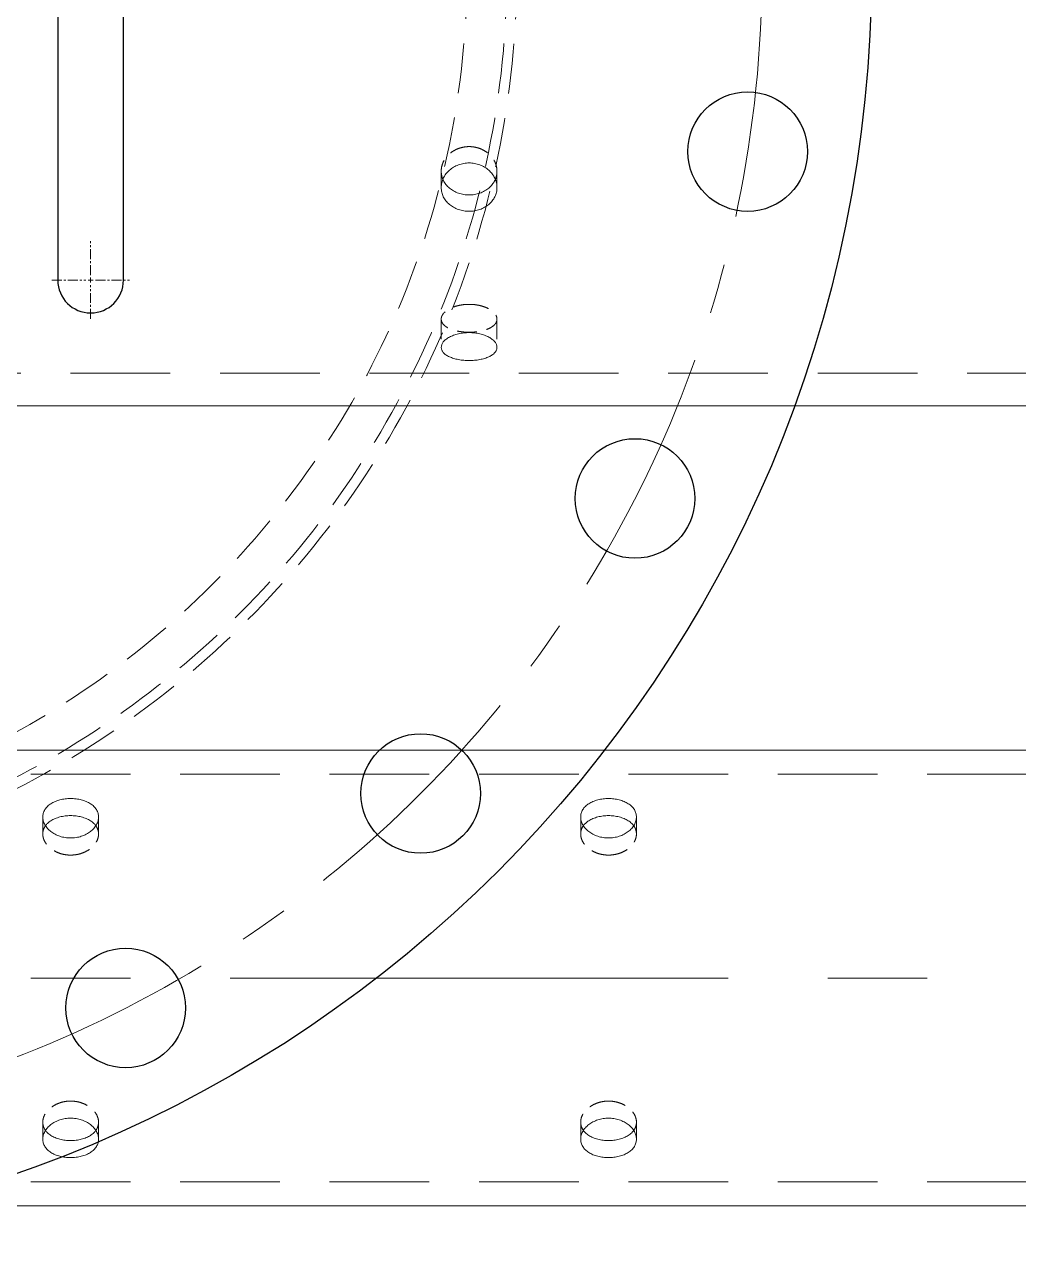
# Model space of a CAD drawing. Header units: millimetres. Extents: x -46397 to 283259, y -8690 to 23983.
# Drawn here: x 1361.5 to 1611.1, y 547.3 to 853.5 of the extents above; entities that cross this region are included whole.
import ezdxf

# ---------------------------------------------------------------- set-up
doc = ezdxf.new("R2010")
doc.units = ezdxf.units.MM
for name, pattern in [('CENTER', [2, 1.25, -0.25, 0.25, -0.25]), ('HIDDEN', [0.375, 0.25, -0.125]), ('HIDDENX2', [0.75, 0.5, -0.25])]:
    doc.linetypes.add(name, pattern=pattern)
for name, color, linetype, lineweight in [('DUONGCHINH', 7, 'Continuous', 25), ('DUONGTAM', 1, 'CENTER', 0), ('mDƯỜNG KHUẤT', 251, 'HIDDEN', 5), ('mDƯỜNG TÂM', 8, 'CENTER', 0)]:
    doc.layers.add(name, color=color, linetype=linetype, lineweight=lineweight)
doc.layers.add('flashshoot', color=7, linetype='Continuous')

# ---------------------------------------------------------------- blocks, each defined once
blk = doc.blocks.new('*U98')
at = {"color": 1}
blk.add_circle((0, 0), 15, dxfattribs=at)
blk = doc.blocks.new('*U99')
at = {"layer": 'DUONGCHINH', "color": 0, "linetype": 'ByBlock', "lineweight": -2, "transparency": 16777216}
for p, rotation in [((102268.57, -98444.25), 341.9999999999997), ((102227.02, -98525.79), 323.9999999999997), ((102162.31, -98590.5), 305.9999999999997), ((102080.77, -98632.05), 287.9999999999997)]:
    blk.add_blockref('*U98', p, dxfattribs=dict(at, rotation=rotation))
blk = doc.blocks.new('*U102')
at = {"layer": 'mDƯỜNG TÂM', "color": 0, "ltscale": 2, "transparency": 16777216}
for p, q in [((0, 1.248), (0, 9.74)), ((-9.74, 0), (-1.248, 0)), ((1.248, 0), (9.74, 0)), ((0, -9.74), (0, -1.248))]:
    blk.add_line(p, q, dxfattribs=at)
at = {"layer": 'mDƯỜNG TÂM', "color": 0, "linetype": 'Continuous', "ltscale": 2, "transparency": 16777216}
for p, q in [((-0.624, 0), (0.624, 0)), ((0, -0.624), (0, 0.624))]:
    blk.add_line(p, q, dxfattribs=at)
blk = doc.blocks.new('MH1-2')
at = {"layer": 'DUONGCHINH'}
blk.add_lwpolyline([(132.26, -78), (132.26, 78, 1), (115.78, 78), (115.78, -78, 1)], format="xyb", close=True, dxfattribs=at)
blk.add_circle((0, 0), 320, dxfattribs=at)
at = {"layer": 'mDƯỜNG KHUẤT', "ltscale": 50}
for centre, radius in [((0, 0), 231), ((0, 0.09), 228.5), ((0, 0.09), 218.5)]:
    blk.add_circle(centre, radius, dxfattribs=at)
at = {"layer": 'mDƯỜNG TÂM', "color": 8, "ltscale": 50}
blk.add_circle((0, 0), 292.5, dxfattribs=at)
at = {"layer": 'DUONGCHINH', "rotation": 9}
blk.add_blockref('*U99', (-116120.64, 81188.16), dxfattribs=at)
at = {"layer": 'mDƯỜNG TÂM', "color": 8, "ltscale": 2}
blk.add_blockref('*U102', (124.02, -78), dxfattribs=at)
blk = doc.blocks.new('A$C90275d84')
at = {"color": 1, "linetype": 'HIDDENX2', "lineweight": 0, "ltscale": 50}
blk.add_line((101.37, 1960), (101.37, -3000), dxfattribs=at)
at = {"color": 2, "linetype": 'Continuous', "lineweight": 0, "ltscale": 10}
blk.add_line((109.55, 1960), (109.55, -3000), dxfattribs=at)
at = {"color": 1, "linetype": 'HIDDENX2', "lineweight": 0, "ltscale": 10}
for p, q in [((50.68, -1933), (54.77, -1933)), ((87.79, -1933), (94.87, -1933)), ((50.68, -1947), (54.77, -1947)), ((87.79, -1947), (94.87, -1947))]:
    blk.add_line(p, q, dxfattribs=at)
for points, knots in [([(52.72, -1933.41), (52.43, -1933.29), (52.14, -1933.2), (51.46, -1933.04), (51.07, -1933), (50.3, -1933), (49.91, -1933.04), (49.12, -1933.22), (48.73, -1933.35), (47.97, -1933.71), (47.6, -1933.93), (46.93, -1934.45), (46.61, -1934.74), (46.06, -1935.36), (45.8, -1935.71), (45.34, -1936.48), (45.14, -1936.89), (44.82, -1937.75), (44.7, -1938.2), (44.54, -1939.11), (44.5, -1939.56), (44.5, -1940)], [29.335155, 29.335155, 29.335155, 29.335155, 30.333636, 30.333636, 31.652489, 31.652489, 32.971343, 32.971343, 34.290196, 34.290196, 35.609049, 35.609049, 36.927902, 36.927902, 38.246757, 38.246757, 39.565611, 39.565611, 40.884465, 40.884465, 42.203319, 42.203319, 42.203319, 42.203319]), ([(84.08, -1940), (84.08, -1940.44), (84.1, -1940.89), (84.2, -1941.8), (84.28, -1942.25), (84.48, -1943.11), (84.6, -1943.52), (84.88, -1944.29), (85.04, -1944.64), (85.38, -1945.26), (85.57, -1945.55), (85.97, -1946.07), (86.19, -1946.29), (86.64, -1946.65), (86.88, -1946.78), (87.34, -1946.96), (87.57, -1947), (88.01, -1947), (88.23, -1946.96), (88.68, -1946.78), (88.89, -1946.65), (89.3, -1946.29), (89.5, -1946.07), (89.86, -1945.55), (90.02, -1945.26), (90.3, -1944.64), (90.43, -1944.29), (90.66, -1943.52), (90.76, -1943.11), (90.92, -1942.25), (90.98, -1941.8), (91.06, -1940.89), (91.08, -1940.44), (91.08, -1939.56), (91.06, -1939.11), (90.98, -1938.2), (90.92, -1937.75), (90.76, -1936.89), (90.66, -1936.48), (90.43, -1935.71), (90.3, -1935.36), (90.02, -1934.74), (89.86, -1934.45), (89.5, -1933.93), (89.3, -1933.71), (88.89, -1933.35), (88.68, -1933.22), (88.23, -1933.04), (88.01, -1933), (87.57, -1933), (87.34, -1933.04), (86.88, -1933.22), (86.64, -1933.35), (86.19, -1933.71), (85.97, -1933.93), (85.57, -1934.45), (85.38, -1934.74), (85.04, -1935.36), (84.88, -1935.71), (84.6, -1936.48), (84.48, -1936.89), (84.28, -1937.75), (84.2, -1938.2), (84.1, -1939.11), (84.08, -1939.56), (84.08, -1940)], [0, 0, 0, 0, 1.318854, 1.318854, 2.637708, 2.637708, 3.956563, 3.956563, 5.275417, 5.275417, 6.59427, 6.59427, 7.913123, 7.913123, 9.231977, 9.231977, 10.55083, 10.55083, 11.869683, 11.869683, 13.188536, 13.188536, 14.507389, 14.507389, 15.826243, 15.826243, 17.145097, 17.145097, 18.463951, 18.463951, 19.782805, 19.782805, 21.10166, 21.10166, 22.420514, 22.420514, 23.739368, 23.739368, 25.058222, 25.058222, 26.377077, 26.377077, 27.69593, 27.69593, 29.014783, 29.014783, 30.333636, 30.333636, 31.652489, 31.652489, 32.971343, 32.971343, 34.290196, 34.290196, 35.609049, 35.609049, 36.927902, 36.927902, 38.246757, 38.246757, 39.565611, 39.565611, 40.884465, 40.884465, 42.203319, 42.203319, 42.203319, 42.203319]), ([(44.5, -1940), (44.5, -1940.44), (44.54, -1940.89), (44.7, -1941.8), (44.82, -1942.25), (45.14, -1943.11), (45.34, -1943.52), (45.8, -1944.29), (46.06, -1944.64), (46.61, -1945.26), (46.93, -1945.55), (47.6, -1946.07), (47.97, -1946.29), (48.73, -1946.65), (49.12, -1946.78), (49.91, -1946.96), (50.3, -1947), (51.07, -1947), (51.46, -1946.96), (52.14, -1946.8), (52.43, -1946.71), (52.72, -1946.59)], [0, 0, 0, 0, 1.318854, 1.318854, 2.637708, 2.637708, 3.956563, 3.956563, 5.275417, 5.275417, 6.59427, 6.59427, 7.913123, 7.913123, 9.231977, 9.231977, 10.55083, 10.55083, 11.869683, 11.869683, 12.868165, 12.868165, 12.868165, 12.868165])]:
    blk.add_open_spline(points, degree=3, knots=knots, dxfattribs=at)
at = {"color": 2, "linetype": 'Continuous', "lineweight": 0, "ltscale": 10}
for points, knots in [([(48.6, -1940), (48.6, -1939.56), (48.64, -1939.11), (48.8, -1938.2), (48.92, -1937.75), (49.24, -1936.89), (49.44, -1936.48), (49.9, -1935.71), (50.16, -1935.36), (50.71, -1934.74), (51.02, -1934.45), (51.7, -1933.93), (52.06, -1933.71), (52.82, -1933.35), (53.21, -1933.22), (54, -1933.04), (54.39, -1933), (55.16, -1933), (55.55, -1933.04), (56.33, -1933.22), (56.71, -1933.35), (57.45, -1933.71), (57.8, -1933.93), (58.45, -1934.45), (58.74, -1934.74), (59.27, -1935.36), (59.51, -1935.71), (59.94, -1936.48), (60.13, -1936.89), (60.43, -1937.75), (60.54, -1938.2), (60.69, -1939.11), (60.73, -1939.56), (60.73, -1940.44), (60.69, -1940.89), (60.54, -1941.8), (60.43, -1942.25), (60.13, -1943.11), (59.94, -1943.52), (59.51, -1944.29), (59.27, -1944.64), (58.74, -1945.26), (58.45, -1945.55), (57.8, -1946.07), (57.45, -1946.29), (56.71, -1946.65), (56.33, -1946.78), (55.55, -1946.96), (55.16, -1947), (54.39, -1947), (54, -1946.96), (53.21, -1946.78), (52.82, -1946.65), (52.06, -1946.29), (51.7, -1946.07), (51.02, -1945.55), (50.71, -1945.26), (50.16, -1944.64), (49.9, -1944.29), (49.44, -1943.52), (49.24, -1943.11), (48.92, -1942.25), (48.8, -1941.8), (48.64, -1940.89), (48.6, -1940.44), (48.6, -1940)], [0, 0, 0, 0, 1.318789, 1.318789, 2.637578, 2.637578, 3.956368, 3.956368, 5.275157, 5.275157, 6.593945, 6.593945, 7.912734, 7.912734, 9.231522, 9.231522, 10.550311, 10.550311, 11.869099, 11.869099, 13.187888, 13.187888, 14.506676, 14.506676, 15.825465, 15.825465, 17.144254, 17.144254, 18.463043, 18.463043, 19.781833, 19.781833, 21.100622, 21.100622, 22.419411, 22.419411, 23.7382, 23.7382, 25.05699, 25.05699, 26.375779, 26.375779, 27.694567, 27.694567, 29.013356, 29.013356, 30.332144, 30.332144, 31.650933, 31.650933, 32.969721, 32.969721, 34.28851, 34.28851, 35.607298, 35.607298, 36.926087, 36.926087, 38.244876, 38.244876, 39.563665, 39.563665, 40.882454, 40.882454, 42.201244, 42.201244, 42.201244, 42.201244]), ([(52.72, -1946.59), (52.81, -1946.55), (52.9, -1946.51), (53.36, -1946.29), (53.71, -1946.07), (54.35, -1945.55), (54.65, -1945.26), (55.17, -1944.64), (55.42, -1944.29), (55.85, -1943.52), (56.03, -1943.11), (56.33, -1942.25), (56.44, -1941.8), (56.59, -1940.89), (56.63, -1940.44), (56.63, -1939.56), (56.59, -1939.11), (56.44, -1938.2), (56.33, -1937.75), (56.03, -1936.89), (55.85, -1936.48), (55.42, -1935.71), (55.17, -1935.36), (54.65, -1934.74), (54.35, -1934.45), (53.71, -1933.93), (53.36, -1933.71), (52.9, -1933.49), (52.81, -1933.45), (52.72, -1933.41)], [12.868165, 12.868165, 12.868165, 12.868165, 13.188536, 13.188536, 14.507389, 14.507389, 15.826243, 15.826243, 17.145097, 17.145097, 18.463951, 18.463951, 19.782805, 19.782805, 21.10166, 21.10166, 22.420514, 22.420514, 23.739368, 23.739368, 25.058222, 25.058222, 26.377077, 26.377077, 27.69593, 27.69593, 29.014783, 29.014783, 29.335155, 29.335155, 29.335155, 29.335155]), ([(91.18, -1940), (91.18, -1939.56), (91.2, -1939.11), (91.3, -1938.2), (91.38, -1937.75), (91.57, -1936.89), (91.69, -1936.48), (91.98, -1935.71), (92.13, -1935.36), (92.47, -1934.74), (92.66, -1934.45), (93.06, -1933.93), (93.28, -1933.71), (93.73, -1933.35), (93.96, -1933.22), (94.42, -1933.04), (94.65, -1933), (95.09, -1933), (95.32, -1933.04), (95.76, -1933.22), (95.98, -1933.35), (96.39, -1933.71), (96.59, -1933.93), (96.94, -1934.45), (97.11, -1934.74), (97.39, -1935.36), (97.53, -1935.71), (97.76, -1936.48), (97.86, -1936.89), (98.02, -1937.75), (98.08, -1938.2), (98.16, -1939.11), (98.18, -1939.56), (98.18, -1940.44), (98.16, -1940.89), (98.08, -1941.8), (98.02, -1942.25), (97.86, -1943.11), (97.76, -1943.52), (97.53, -1944.29), (97.39, -1944.64), (97.11, -1945.26), (96.94, -1945.55), (96.59, -1946.07), (96.39, -1946.29), (95.98, -1946.65), (95.76, -1946.78), (95.32, -1946.96), (95.09, -1947), (94.65, -1947), (94.42, -1946.96), (93.96, -1946.78), (93.73, -1946.65), (93.28, -1946.29), (93.06, -1946.07), (92.66, -1945.55), (92.47, -1945.26), (92.13, -1944.64), (91.98, -1944.29), (91.69, -1943.52), (91.57, -1943.11), (91.38, -1942.25), (91.3, -1941.8), (91.2, -1940.89), (91.18, -1940.44), (91.18, -1940)], [0, 0, 0, 0, 1.318789, 1.318789, 2.637578, 2.637578, 3.956368, 3.956368, 5.275157, 5.275157, 6.593945, 6.593945, 7.912734, 7.912734, 9.231522, 9.231522, 10.550311, 10.550311, 11.869099, 11.869099, 13.187888, 13.187888, 14.506676, 14.506676, 15.825465, 15.825465, 17.144254, 17.144254, 18.463043, 18.463043, 19.781833, 19.781833, 21.100622, 21.100622, 22.419411, 22.419411, 23.7382, 23.7382, 25.05699, 25.05699, 26.375779, 26.375779, 27.694567, 27.694567, 29.013356, 29.013356, 30.332144, 30.332144, 31.650933, 31.650933, 32.969721, 32.969721, 34.28851, 34.28851, 35.607298, 35.607298, 36.926087, 36.926087, 38.244876, 38.244876, 39.563665, 39.563665, 40.882454, 40.882454, 42.201244, 42.201244, 42.201244, 42.201244])]:
    blk.add_open_spline(points, degree=3, knots=knots, dxfattribs=at)
blk = doc.blocks.new('A$C709efb1f')
at = {"color": 150, "linetype": 'Continuous', "lineweight": 0, "ltscale": 10}
for p, q in [((195.98, 1125), (195.98, -3000)), ((310.28, 1125), (310.28, -3000))]:
    blk.add_line(p, q, dxfattribs=at)
at = {"color": 1, "linetype": 'HIDDENX2', "lineweight": 0, "ltscale": 50}
for p, q in [((202, 1125), (202, -3000)), ((304.26, 1125), (304.26, -3000))]:
    blk.add_line(p, q, dxfattribs=at)
at = {"color": 1, "linetype": 'HIDDENX2', "lineweight": 0, "ltscale": 10}
for p, q in [((212.72, -1898), (216.98, -1898)), ((289.29, -1898), (293.54, -1898)), ((212.72, -1912), (216.98, -1912)), ((289.29, -1912), (293.54, -1912)), ((212.72, -2033), (216.98, -2033)), ((289.29, -2033), (293.54, -2033)), ((212.72, -2047), (216.98, -2047)), ((289.29, -2047), (293.54, -2047))]:
    blk.add_line(p, q, dxfattribs=at)
at = {"color": 150, "linetype": 'Continuous', "lineweight": 0, "ltscale": 10}
for points, knots in [([(217.97, -1905), (217.97, -1905.44), (217.94, -1905.89), (217.8, -1906.8), (217.69, -1907.25), (217.41, -1908.11), (217.24, -1908.52), (216.84, -1909.29), (216.61, -1909.64), (216.13, -1910.26), (215.87, -1910.55), (215.29, -1911.07), (214.98, -1911.29), (214.34, -1911.65), (214.01, -1911.78), (213.36, -1911.96), (213.03, -1912), (212.41, -1912), (212.09, -1911.96), (211.47, -1911.78), (211.16, -1911.65), (210.58, -1911.29), (210.3, -1911.07), (209.8, -1910.55), (209.57, -1910.26), (209.17, -1909.64), (208.99, -1909.29), (208.66, -1908.52), (208.52, -1908.11), (208.3, -1907.25), (208.21, -1906.8), (208.1, -1905.89), (208.07, -1905.44), (208.07, -1904.56), (208.1, -1904.11), (208.21, -1903.2), (208.3, -1902.75), (208.52, -1901.89), (208.66, -1901.48), (208.99, -1900.71), (209.17, -1900.36), (209.57, -1899.74), (209.8, -1899.45), (210.3, -1898.93), (210.58, -1898.71), (211.16, -1898.35), (211.47, -1898.22), (212.09, -1898.04), (212.41, -1898), (213.03, -1898), (213.36, -1898.04), (214.01, -1898.22), (214.34, -1898.35), (214.98, -1898.71), (215.29, -1898.93), (215.87, -1899.45), (216.13, -1899.74), (216.61, -1900.36), (216.84, -1900.71), (217.24, -1901.48), (217.41, -1901.89), (217.69, -1902.75), (217.8, -1903.2), (217.94, -1904.11), (217.97, -1904.56), (217.97, -1905)], [0, 0, 0, 0, 1.319832, 1.319832, 2.639664, 2.639664, 3.959497, 3.959497, 5.279329, 5.279329, 6.599151, 6.599151, 7.918973, 7.918973, 9.238795, 9.238795, 10.558617, 10.558617, 11.878439, 11.878439, 13.198261, 13.198261, 14.518084, 14.518084, 15.837906, 15.837906, 17.157738, 17.157738, 18.47757, 18.47757, 19.797402, 19.797402, 21.117235, 21.117235, 22.437067, 22.437067, 23.756899, 23.756899, 25.076731, 25.076731, 26.396564, 26.396564, 27.716386, 27.716386, 29.036208, 29.036208, 30.35603, 30.35603, 31.675852, 31.675852, 32.995674, 32.995674, 34.315496, 34.315496, 35.635318, 35.635318, 36.95514, 36.95514, 38.274973, 38.274973, 39.594805, 39.594805, 40.914637, 40.914637, 42.234469, 42.234469, 42.234469, 42.234469]), ([(288.29, -1905), (288.29, -1904.56), (288.32, -1904.11), (288.46, -1903.2), (288.57, -1902.75), (288.85, -1901.89), (289.03, -1901.48), (289.43, -1900.71), (289.65, -1900.36), (290.13, -1899.74), (290.4, -1899.45), (290.97, -1898.93), (291.28, -1898.71), (291.92, -1898.35), (292.25, -1898.22), (292.91, -1898.04), (293.23, -1898), (293.85, -1898), (294.17, -1898.04), (294.8, -1898.22), (295.1, -1898.35), (295.68, -1898.71), (295.96, -1898.93), (296.46, -1899.45), (296.69, -1899.74), (297.09, -1900.36), (297.28, -1900.71), (297.6, -1901.48), (297.74, -1901.89), (297.97, -1902.75), (298.05, -1903.2), (298.16, -1904.11), (298.19, -1904.56), (298.19, -1905.44), (298.16, -1905.89), (298.05, -1906.8), (297.97, -1907.25), (297.74, -1908.11), (297.6, -1908.52), (297.28, -1909.29), (297.09, -1909.64), (296.69, -1910.26), (296.46, -1910.55), (295.96, -1911.07), (295.68, -1911.29), (295.1, -1911.65), (294.8, -1911.78), (294.17, -1911.96), (293.85, -1912), (293.23, -1912), (292.91, -1911.96), (292.25, -1911.78), (291.92, -1911.65), (291.28, -1911.29), (290.97, -1911.07), (290.4, -1910.55), (290.13, -1910.26), (289.65, -1909.64), (289.43, -1909.29), (289.03, -1908.52), (288.85, -1908.11), (288.57, -1907.25), (288.46, -1906.8), (288.32, -1905.89), (288.29, -1905.44), (288.29, -1905)], [0, 0, 0, 0, 1.319832, 1.319832, 2.639664, 2.639664, 3.959497, 3.959497, 5.279329, 5.279329, 6.599151, 6.599151, 7.918973, 7.918973, 9.238795, 9.238795, 10.558617, 10.558617, 11.878439, 11.878439, 13.198261, 13.198261, 14.518084, 14.518084, 15.837906, 15.837906, 17.157738, 17.157738, 18.47757, 18.47757, 19.797402, 19.797402, 21.117235, 21.117235, 22.437067, 22.437067, 23.756899, 23.756899, 25.076731, 25.076731, 26.396564, 26.396564, 27.716386, 27.716386, 29.036208, 29.036208, 30.35603, 30.35603, 31.675852, 31.675852, 32.995674, 32.995674, 34.315496, 34.315496, 35.635318, 35.635318, 36.95514, 36.95514, 38.274973, 38.274973, 39.594805, 39.594805, 40.914637, 40.914637, 42.234469, 42.234469, 42.234469, 42.234469]), ([(214.91, -1898.68), (214.7, -1898.83), (214.5, -1899), (214.07, -1899.45), (213.84, -1899.74), (213.45, -1900.36), (213.26, -1900.71), (212.94, -1901.48), (212.81, -1901.89), (212.58, -1902.75), (212.5, -1903.2), (212.39, -1904.11), (212.37, -1904.56), (212.37, -1905.44), (212.39, -1905.89), (212.5, -1906.8), (212.58, -1907.25), (212.81, -1908.11), (212.94, -1908.52), (213.26, -1909.29), (213.45, -1909.64), (213.84, -1910.26), (214.07, -1910.55), (214.5, -1911), (214.7, -1911.17), (214.91, -1911.32)], [13.547032, 13.547032, 13.547032, 13.547032, 14.522015, 14.522015, 15.842193, 15.842193, 17.162386, 17.162386, 18.48258, 18.48258, 19.802773, 19.802773, 21.122966, 21.122966, 22.44316, 22.44316, 23.763353, 23.763353, 25.083546, 25.083546, 26.40374, 26.40374, 27.723917, 27.723917, 28.6989, 28.6989, 28.6989, 28.6989]), ([(291.35, -1911.32), (291.56, -1911.17), (291.76, -1911), (292.19, -1910.55), (292.42, -1910.26), (292.81, -1909.64), (293, -1909.29), (293.32, -1908.52), (293.46, -1908.11), (293.68, -1907.25), (293.76, -1906.8), (293.87, -1905.89), (293.9, -1905.44), (293.9, -1904.56), (293.87, -1904.11), (293.76, -1903.2), (293.68, -1902.75), (293.46, -1901.89), (293.32, -1901.48), (293, -1900.71), (292.81, -1900.36), (292.42, -1899.74), (292.19, -1899.45), (291.76, -1899), (291.56, -1898.83), (291.35, -1898.68)], [13.547032, 13.547032, 13.547032, 13.547032, 14.522015, 14.522015, 15.842193, 15.842193, 17.162386, 17.162386, 18.48258, 18.48258, 19.802773, 19.802773, 21.122966, 21.122966, 22.44316, 22.44316, 23.763353, 23.763353, 25.083546, 25.083546, 26.40374, 26.40374, 27.723917, 27.723917, 28.6989, 28.6989, 28.6989, 28.6989]), ([(217.97, -2040), (217.97, -2040.44), (217.94, -2040.89), (217.8, -2041.8), (217.69, -2042.25), (217.41, -2043.11), (217.24, -2043.52), (216.84, -2044.29), (216.61, -2044.64), (216.13, -2045.26), (215.87, -2045.55), (215.29, -2046.07), (214.98, -2046.29), (214.34, -2046.65), (214.01, -2046.78), (213.36, -2046.96), (213.03, -2047), (212.41, -2047), (212.09, -2046.96), (211.47, -2046.78), (211.16, -2046.65), (210.58, -2046.29), (210.3, -2046.07), (209.8, -2045.55), (209.57, -2045.26), (209.17, -2044.64), (208.99, -2044.29), (208.66, -2043.52), (208.52, -2043.11), (208.3, -2042.25), (208.21, -2041.8), (208.1, -2040.89), (208.07, -2040.44), (208.07, -2039.56), (208.1, -2039.11), (208.21, -2038.2), (208.3, -2037.75), (208.52, -2036.89), (208.66, -2036.48), (208.99, -2035.71), (209.17, -2035.36), (209.57, -2034.74), (209.8, -2034.45), (210.3, -2033.93), (210.58, -2033.71), (211.16, -2033.35), (211.47, -2033.22), (212.09, -2033.04), (212.41, -2033), (213.03, -2033), (213.36, -2033.04), (214.01, -2033.22), (214.34, -2033.35), (214.98, -2033.71), (215.29, -2033.93), (215.87, -2034.45), (216.13, -2034.74), (216.61, -2035.36), (216.84, -2035.71), (217.24, -2036.48), (217.41, -2036.89), (217.69, -2037.75), (217.8, -2038.2), (217.94, -2039.11), (217.97, -2039.56), (217.97, -2040)], [0, 0, 0, 0, 1.319832, 1.319832, 2.639664, 2.639664, 3.959497, 3.959497, 5.279329, 5.279329, 6.599151, 6.599151, 7.918973, 7.918973, 9.238795, 9.238795, 10.558617, 10.558617, 11.878439, 11.878439, 13.198261, 13.198261, 14.518084, 14.518084, 15.837906, 15.837906, 17.157738, 17.157738, 18.47757, 18.47757, 19.797402, 19.797402, 21.117235, 21.117235, 22.437067, 22.437067, 23.756899, 23.756899, 25.076731, 25.076731, 26.396564, 26.396564, 27.716386, 27.716386, 29.036208, 29.036208, 30.35603, 30.35603, 31.675852, 31.675852, 32.995674, 32.995674, 34.315496, 34.315496, 35.635318, 35.635318, 36.95514, 36.95514, 38.274973, 38.274973, 39.594805, 39.594805, 40.914637, 40.914637, 42.234469, 42.234469, 42.234469, 42.234469]), ([(214.91, -2033.68), (214.7, -2033.83), (214.5, -2034), (214.07, -2034.45), (213.84, -2034.74), (213.45, -2035.36), (213.26, -2035.71), (212.94, -2036.48), (212.81, -2036.89), (212.58, -2037.75), (212.5, -2038.2), (212.39, -2039.11), (212.37, -2039.56), (212.37, -2040.44), (212.39, -2040.89), (212.5, -2041.8), (212.58, -2042.25), (212.81, -2043.11), (212.94, -2043.52), (213.26, -2044.29), (213.45, -2044.64), (213.84, -2045.26), (214.07, -2045.55), (214.5, -2046), (214.7, -2046.17), (214.91, -2046.32)], [13.547032, 13.547032, 13.547032, 13.547032, 14.522015, 14.522015, 15.842193, 15.842193, 17.162386, 17.162386, 18.48258, 18.48258, 19.802773, 19.802773, 21.122966, 21.122966, 22.44316, 22.44316, 23.763353, 23.763353, 25.083546, 25.083546, 26.40374, 26.40374, 27.723917, 27.723917, 28.6989, 28.6989, 28.6989, 28.6989]), ([(288.29, -2040), (288.29, -2039.56), (288.32, -2039.11), (288.46, -2038.2), (288.57, -2037.75), (288.85, -2036.89), (289.03, -2036.48), (289.43, -2035.71), (289.65, -2035.36), (290.13, -2034.74), (290.4, -2034.45), (290.97, -2033.93), (291.28, -2033.71), (291.92, -2033.35), (292.25, -2033.22), (292.91, -2033.04), (293.23, -2033), (293.85, -2033), (294.17, -2033.04), (294.8, -2033.22), (295.1, -2033.35), (295.68, -2033.71), (295.96, -2033.93), (296.46, -2034.45), (296.69, -2034.74), (297.09, -2035.36), (297.28, -2035.71), (297.6, -2036.48), (297.74, -2036.89), (297.97, -2037.75), (298.05, -2038.2), (298.16, -2039.11), (298.19, -2039.56), (298.19, -2040.44), (298.16, -2040.89), (298.05, -2041.8), (297.97, -2042.25), (297.74, -2043.11), (297.6, -2043.52), (297.28, -2044.29), (297.09, -2044.64), (296.69, -2045.26), (296.46, -2045.55), (295.96, -2046.07), (295.68, -2046.29), (295.1, -2046.65), (294.8, -2046.78), (294.17, -2046.96), (293.85, -2047), (293.23, -2047), (292.91, -2046.96), (292.25, -2046.78), (291.92, -2046.65), (291.28, -2046.29), (290.97, -2046.07), (290.4, -2045.55), (290.13, -2045.26), (289.65, -2044.64), (289.43, -2044.29), (289.03, -2043.52), (288.85, -2043.11), (288.57, -2042.25), (288.46, -2041.8), (288.32, -2040.89), (288.29, -2040.44), (288.29, -2040)], [0, 0, 0, 0, 1.319832, 1.319832, 2.639664, 2.639664, 3.959497, 3.959497, 5.279329, 5.279329, 6.599151, 6.599151, 7.918973, 7.918973, 9.238795, 9.238795, 10.558617, 10.558617, 11.878439, 11.878439, 13.198261, 13.198261, 14.518084, 14.518084, 15.837906, 15.837906, 17.157738, 17.157738, 18.47757, 18.47757, 19.797402, 19.797402, 21.117235, 21.117235, 22.437067, 22.437067, 23.756899, 23.756899, 25.076731, 25.076731, 26.396564, 26.396564, 27.716386, 27.716386, 29.036208, 29.036208, 30.35603, 30.35603, 31.675852, 31.675852, 32.995674, 32.995674, 34.315496, 34.315496, 35.635318, 35.635318, 36.95514, 36.95514, 38.274973, 38.274973, 39.594805, 39.594805, 40.914637, 40.914637, 42.234469, 42.234469, 42.234469, 42.234469]), ([(291.35, -2046.32), (291.56, -2046.17), (291.76, -2046), (292.19, -2045.55), (292.42, -2045.26), (292.81, -2044.64), (293, -2044.29), (293.32, -2043.52), (293.46, -2043.11), (293.68, -2042.25), (293.76, -2041.8), (293.87, -2040.89), (293.9, -2040.44), (293.9, -2039.56), (293.87, -2039.11), (293.76, -2038.2), (293.68, -2037.75), (293.46, -2036.89), (293.32, -2036.48), (293, -2035.71), (292.81, -2035.36), (292.42, -2034.74), (292.19, -2034.45), (291.76, -2034), (291.56, -2033.83), (291.35, -2033.68)], [13.547032, 13.547032, 13.547032, 13.547032, 14.522015, 14.522015, 15.842193, 15.842193, 17.162386, 17.162386, 18.48258, 18.48258, 19.802773, 19.802773, 21.122966, 21.122966, 22.44316, 22.44316, 23.763353, 23.763353, 25.083546, 25.083546, 26.40374, 26.40374, 27.723917, 27.723917, 28.6989, 28.6989, 28.6989, 28.6989])]:
    blk.add_open_spline(points, degree=3, knots=knots, dxfattribs=at)
at = {"color": 1, "linetype": 'HIDDENX2', "lineweight": 0, "ltscale": 10}
for points, knots in [([(222.27, -1905), (222.27, -1904.56), (222.23, -1904.11), (222.09, -1903.2), (221.98, -1902.75), (221.7, -1901.89), (221.52, -1901.48), (221.12, -1900.71), (220.89, -1900.36), (220.41, -1899.74), (220.14, -1899.45), (219.55, -1898.93), (219.24, -1898.71), (218.6, -1898.35), (218.27, -1898.22), (217.61, -1898.04), (217.29, -1898), (216.67, -1898), (216.35, -1898.04), (215.73, -1898.22), (215.42, -1898.35), (215.06, -1898.58), (214.98, -1898.63), (214.91, -1898.68)], [0, 0, 0, 0, 1.320193, 1.320193, 2.640387, 2.640387, 3.96058, 3.96058, 5.280773, 5.280773, 6.600951, 6.600951, 7.921128, 7.921128, 9.241306, 9.241306, 10.561483, 10.561483, 11.881661, 11.881661, 13.201838, 13.201838, 13.547032, 13.547032, 13.547032, 13.547032]), ([(291.35, -1898.68), (291.28, -1898.63), (291.21, -1898.58), (290.84, -1898.35), (290.54, -1898.22), (289.91, -1898.04), (289.6, -1898), (288.97, -1898), (288.65, -1898.04), (287.99, -1898.22), (287.66, -1898.35), (287.02, -1898.71), (286.71, -1898.93), (286.13, -1899.45), (285.86, -1899.74), (285.38, -1900.36), (285.15, -1900.71), (284.74, -1901.48), (284.57, -1901.89), (284.28, -1902.75), (284.17, -1903.2), (284.03, -1904.11), (284, -1904.56), (284, -1905)], [28.6989, 28.6989, 28.6989, 28.6989, 29.044094, 29.044094, 30.364272, 30.364272, 31.684449, 31.684449, 33.004627, 33.004627, 34.324804, 34.324804, 35.644982, 35.644982, 36.965159, 36.965159, 38.285352, 38.285352, 39.605546, 39.605546, 40.925739, 40.925739, 42.245932, 42.245932, 42.245932, 42.245932]), ([(214.91, -1911.32), (214.98, -1911.37), (215.06, -1911.42), (215.42, -1911.65), (215.73, -1911.78), (216.35, -1911.96), (216.67, -1912), (217.29, -1912), (217.61, -1911.96), (218.27, -1911.78), (218.6, -1911.65), (219.24, -1911.29), (219.55, -1911.07), (220.14, -1910.55), (220.41, -1910.26), (220.89, -1909.64), (221.12, -1909.29), (221.52, -1908.52), (221.7, -1908.11), (221.98, -1907.25), (222.09, -1906.8), (222.23, -1905.89), (222.27, -1905.44), (222.27, -1905)], [28.6989, 28.6989, 28.6989, 28.6989, 29.044094, 29.044094, 30.364272, 30.364272, 31.684449, 31.684449, 33.004627, 33.004627, 34.324804, 34.324804, 35.644982, 35.644982, 36.965159, 36.965159, 38.285352, 38.285352, 39.605546, 39.605546, 40.925739, 40.925739, 42.245932, 42.245932, 42.245932, 42.245932]), ([(284, -1905), (284, -1905.44), (284.03, -1905.89), (284.17, -1906.8), (284.28, -1907.25), (284.57, -1908.11), (284.74, -1908.52), (285.15, -1909.29), (285.38, -1909.64), (285.86, -1910.26), (286.13, -1910.55), (286.71, -1911.07), (287.02, -1911.29), (287.66, -1911.65), (287.99, -1911.78), (288.65, -1911.96), (288.97, -1912), (289.6, -1912), (289.91, -1911.96), (290.54, -1911.78), (290.84, -1911.65), (291.21, -1911.42), (291.28, -1911.37), (291.35, -1911.32)], [0, 0, 0, 0, 1.320193, 1.320193, 2.640387, 2.640387, 3.96058, 3.96058, 5.280773, 5.280773, 6.600951, 6.600951, 7.921128, 7.921128, 9.241306, 9.241306, 10.561483, 10.561483, 11.881661, 11.881661, 13.201838, 13.201838, 13.547032, 13.547032, 13.547032, 13.547032]), ([(222.27, -2040), (222.27, -2039.56), (222.23, -2039.11), (222.09, -2038.2), (221.98, -2037.75), (221.7, -2036.89), (221.52, -2036.48), (221.12, -2035.71), (220.89, -2035.36), (220.41, -2034.74), (220.14, -2034.45), (219.55, -2033.93), (219.24, -2033.71), (218.6, -2033.35), (218.27, -2033.22), (217.61, -2033.04), (217.29, -2033), (216.67, -2033), (216.35, -2033.04), (215.73, -2033.22), (215.42, -2033.35), (215.06, -2033.58), (214.98, -2033.63), (214.91, -2033.68)], [0, 0, 0, 0, 1.320193, 1.320193, 2.640387, 2.640387, 3.96058, 3.96058, 5.280773, 5.280773, 6.600951, 6.600951, 7.921128, 7.921128, 9.241306, 9.241306, 10.561483, 10.561483, 11.881661, 11.881661, 13.201838, 13.201838, 13.547032, 13.547032, 13.547032, 13.547032]), ([(291.35, -2033.68), (291.28, -2033.63), (291.21, -2033.58), (290.84, -2033.35), (290.54, -2033.22), (289.91, -2033.04), (289.6, -2033), (288.97, -2033), (288.65, -2033.04), (287.99, -2033.22), (287.66, -2033.35), (287.02, -2033.71), (286.71, -2033.93), (286.13, -2034.45), (285.86, -2034.74), (285.38, -2035.36), (285.15, -2035.71), (284.74, -2036.48), (284.57, -2036.89), (284.28, -2037.75), (284.17, -2038.2), (284.03, -2039.11), (284, -2039.56), (284, -2040)], [28.6989, 28.6989, 28.6989, 28.6989, 29.044094, 29.044094, 30.364272, 30.364272, 31.684449, 31.684449, 33.004627, 33.004627, 34.324804, 34.324804, 35.644982, 35.644982, 36.965159, 36.965159, 38.285352, 38.285352, 39.605546, 39.605546, 40.925739, 40.925739, 42.245932, 42.245932, 42.245932, 42.245932]), ([(214.91, -2046.32), (214.98, -2046.37), (215.06, -2046.42), (215.42, -2046.65), (215.73, -2046.78), (216.35, -2046.96), (216.67, -2047), (217.29, -2047), (217.61, -2046.96), (218.27, -2046.78), (218.6, -2046.65), (219.24, -2046.29), (219.55, -2046.07), (220.14, -2045.55), (220.41, -2045.26), (220.89, -2044.64), (221.12, -2044.29), (221.52, -2043.52), (221.7, -2043.11), (221.98, -2042.25), (222.09, -2041.8), (222.23, -2040.89), (222.27, -2040.44), (222.27, -2040)], [28.6989, 28.6989, 28.6989, 28.6989, 29.044094, 29.044094, 30.364272, 30.364272, 31.684449, 31.684449, 33.004627, 33.004627, 34.324804, 34.324804, 35.644982, 35.644982, 36.965159, 36.965159, 38.285352, 38.285352, 39.605546, 39.605546, 40.925739, 40.925739, 42.245932, 42.245932, 42.245932, 42.245932]), ([(284, -2040), (284, -2040.44), (284.03, -2040.89), (284.17, -2041.8), (284.28, -2042.25), (284.57, -2043.11), (284.74, -2043.52), (285.15, -2044.29), (285.38, -2044.64), (285.86, -2045.26), (286.13, -2045.55), (286.71, -2046.07), (287.02, -2046.29), (287.66, -2046.65), (287.99, -2046.78), (288.65, -2046.96), (288.97, -2047), (289.6, -2047), (289.91, -2046.96), (290.54, -2046.78), (290.84, -2046.65), (291.21, -2046.42), (291.28, -2046.37), (291.35, -2046.32)], [0, 0, 0, 0, 1.320193, 1.320193, 2.640387, 2.640387, 3.96058, 3.96058, 5.280773, 5.280773, 6.600951, 6.600951, 7.921128, 7.921128, 9.241306, 9.241306, 10.561483, 10.561483, 11.881661, 11.881661, 13.201838, 13.201838, 13.547032, 13.547032, 13.547032, 13.547032])]:
    blk.add_open_spline(points, degree=3, knots=knots, dxfattribs=at)
at = {"layer": 'DUONGTAM', "ltscale": 100}
blk.add_line((253.13, 1125), (253.13, -3000), dxfattribs=at)

msp = doc.modelspace()

# ---------------------------------------------------------------- block references
msp.add_blockref('MH1-2', (1254.15, 867.35, -1.5))
at = {"layer": 'flashshoot', "rotation": 270}
for name in ['A$C90275d84', 'A$C709efb1f']:
    msp.add_blockref(name, (3413.15, 867.35, -1.5), dxfattribs=at)

doc.saveas('drawing.dxf')
